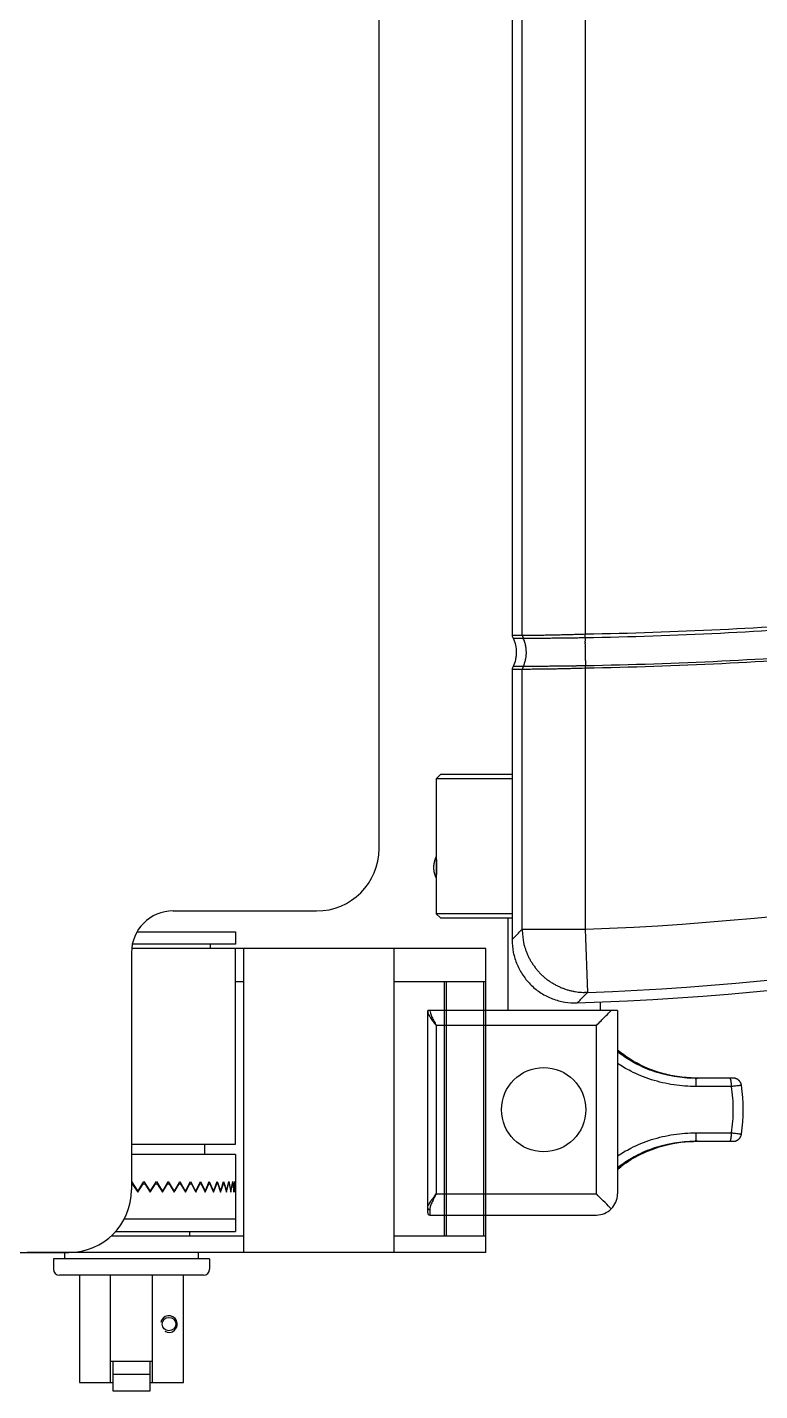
# Model space of a CAD drawing. Extents: x 2733443 to 3206532, y -1516114 to -1264405.
# Drawn here: x 3001859.4 to 3002009.9, y -1483533.2 to -1483252.9 of the extents above; entities that cross this region are included whole.
import ezdxf

# ---------------------------------------------------------------- set-up
doc = ezdxf.new("R2010")
doc.units = 0
doc.header["$MEASUREMENT"] = 0
doc.linetypes.add('1', pattern=[0, 0, 0])
doc.layers.get('0').update_dxf_attribs({"color": 250, "linetype": '1'})
doc.layers.add('furniture', color=33, linetype='Continuous')

# ---------------------------------------------------------------- blocks, each defined once
blk = doc.blocks.new('EQUIPMENT')
at = {"layer": 'furniture'}
for p, q in [((-29661.49, 18741.69), (-29661.49, 19079.33)), ((-29634.18, 19036.38), (-29634.18, 18785.53)), ((-29632.1, 18785.53), (-29632.1, 19036.38)), ((-29619.16, 19036.12), (-29619.13, 18785.79)), ((-29619.19, 18785.79), (-29619.13, 18785.79)), ((-29619.19, 18785.05), (-29619.19, 18785.08)), ((-29619.19, 18785.05), (-29619.19, 18784.87)), ((-29631.88, 18784.93), (-29631.89, 18784.95)), ((-29634.18, 18778.5), (-29634.18, 18722.92)), ((-29632.1, 18778.51), (-29632.1, 18778.53)), ((-29632.1, 18725.08), (-29632.1, 18778.51)), ((-29631.88, 18779.11), (-29631.8, 18779.29)), ((-29619.07, 18778.74), (-29619.13, 18778.74)), ((-29619.13, 18778.74), (-29619.13, 18725.08)), ((-29619.09, 18779.24), (-29619.09, 18779.22)), ((-29648.91, 18756.87), (-29649.78, 18756.01)), ((-29649.78, 18756.01), (-29649.78, 18739.98)), ((-29634.18, 18756.01), (-29649.78, 18756.01)), ((-29634.18, 18756.87), (-29648.91, 18756.87)), ((-29650.32, 18737.81), (-29650.31, 18737.74)), ((-29649.8, 18739.98), (-29649.83, 18739.91)), ((-29649.8, 18739.98), (-29649.8, 18737.81)), ((-29649.8, 18737.81), (-29649.8, 18735.65)), ((-29649.78, 18735.65), (-29649.78, 18728.28)), ((-29703.8, 18728.85), (-29674.34, 18728.85)), ((-29634.18, 18728.28), (-29649.78, 18728.28)), ((-29649.78, 18728.28), (-29648.91, 18727.42)), ((-29648.91, 18727.42), (-29634.18, 18727.42)), ((-29635.05, 18727.42), (-29635.05, 18708.36)), ((-29711.21, 18724.57), (-29690.96, 18724.57)), ((-29690.96, 18724.57), (-29690.96, 18722)), ((-29632.1, 18725.08), (-29619.13, 18725.08)), ((-29619.13, 18725.08), (-29618.65, 18712.11)), ((-29639.59, 18721.15), (-29712.32, 18721.15)), ((-29690.96, 18722), (-29712.19, 18722)), ((-29696.1, 18721.15), (-29696.1, 18722)), ((-29690.96, 18680.91), (-29690.96, 18721.15)), ((-29689.25, 18658.65), (-29689.25, 18721.15)), ((-29658.43, 18658.65), (-29658.43, 18721.15)), ((-29639.59, 18658.65), (-29639.59, 18721.15)), ((-29712.36, 18720.29), (-29712.36, 18671.5)), ((-29689.25, 18714.3), (-29690.96, 18714.3)), ((-29639.59, 18714.3), (-29658.43, 18714.3)), ((-29648.16, 18714.3), (-29648.16, 18662.08)), ((-29647.73, 18714.3), (-29647.73, 18662.08)), ((-29640.02, 18714.3), (-29640.02, 18662.08)), ((-29618.65, 18712.11), (-29619.28, 18712.1)), ((-29615.99, 18708.36), (-29615.99, 18710.13)), ((-29651.48, 18708.36), (-29651.51, 18708.36)), ((-29651.51, 18708.23), (-29651.51, 18708.36)), ((-29651.51, 18667.76), (-29651.51, 18708.23)), ((-29651.06, 18708.36), (-29651.48, 18708.36)), ((-29651.48, 18708.36), (-29651.48, 18708.35)), ((-29613.82, 18708.36), (-29651.06, 18708.36)), ((-29612.52, 18708.36), (-29613.82, 18708.36)), ((-29612.52, 18708.36), (-29612.52, 18670.67)), ((-29616.86, 18705.32), (-29649.78, 18705.32)), ((-29649.78, 18705.32), (-29649.78, 18670.67)), ((-29616.86, 18670.67), (-29616.86, 18705.32)), ((-29589.46, 18694.5), (-29596.47, 18694.5)), ((-29596.47, 18694.5), (-29596.46, 18694.49)), ((-29589.1, 18692.76), (-29596.33, 18692.76)), ((-29588.77, 18694.5), (-29589.46, 18694.5)), ((-29589.46, 18694.5), (-29589.45, 18694.49)), ((-29587.05, 18693.01), (-29587.06, 18693.08)), ((-29596.47, 18681.5), (-29589.46, 18681.5)), ((-29596.47, 18681.5), (-29596.46, 18681.5)), ((-29596.33, 18683.23), (-29589.1, 18683.23)), ((-29589.46, 18681.5), (-29588.77, 18681.5)), ((-29589.46, 18681.5), (-29589.45, 18681.5)), ((-29588.77, 18681.5), (-29588.69, 18681.5)), ((-29712.36, 18680.91), (-29690.96, 18680.91)), ((-29690.96, 18678.77), (-29712.36, 18678.77)), ((-29697.38, 18680.91), (-29697.38, 18678.77)), ((-29690.96, 18678.77), (-29690.96, 18671.5)), ((-29712.37, 18673.21), (-29711.29, 18671.5)), ((-29710.86, 18671.5), (-29709.79, 18673.21)), ((-29709.79, 18673.21), (-29708.72, 18671.5)), ((-29708.3, 18671.5), (-29707.25, 18673.21)), ((-29707.25, 18673.21), (-29706.2, 18671.5)), ((-29705.79, 18671.5), (-29704.79, 18673.22)), ((-29704.79, 18673.22), (-29703.78, 18671.51)), ((-29703.39, 18671.51), (-29702.43, 18673.22)), ((-29702.43, 18673.22), (-29701.48, 18671.51)), ((-29701.11, 18671.51), (-29700.22, 18673.22)), ((-29700.22, 18673.22), (-29699.33, 18671.51)), ((-29699, 18671.51), (-29698.19, 18673.23)), ((-29698.19, 18673.23), (-29697.38, 18671.52)), ((-29697.08, 18671.52), (-29696.37, 18673.23)), ((-29696.37, 18673.23), (-29695.65, 18671.52)), ((-29695.39, 18671.52), (-29694.78, 18673.23)), ((-29694.78, 18673.23), (-29694.16, 18671.52)), ((-29693.94, 18671.52), (-29693.44, 18673.23)), ((-29693.44, 18673.23), (-29692.94, 18671.52)), ((-29692.76, 18671.52), (-29692.38, 18673.23)), ((-29692.38, 18673.23), (-29692, 18671.52)), ((-29691.87, 18671.52), (-29691.57, 18673.23)), ((-29691.57, 18673.23), (-29691.35, 18671.52)), ((-29691.28, 18671.52), (-29691.15, 18673.24)), ((-29691.15, 18673.24), (-29691.02, 18671.52)), ((-29690.99, 18671.52), (-29690.96, 18673.24)), ((-29712.36, 18672.78), (-29712.19, 18672.78)), ((-29712.19, 18672.78), (-29711.07, 18671.07)), ((-29711.29, 18671.5), (-29710.86, 18671.5)), ((-29711.07, 18671.07), (-29709.95, 18672.78)), ((-29709.95, 18672.78), (-29709.61, 18672.78)), ((-29709.95, 18672.78), (-29709.61, 18672.78)), ((-29709.61, 18672.78), (-29708.5, 18671.07)), ((-29708.72, 18671.5), (-29708.3, 18671.5)), ((-29708.5, 18671.07), (-29707.41, 18672.78)), ((-29707.41, 18672.78), (-29707.07, 18672.78)), ((-29707.41, 18672.78), (-29707.07, 18672.78)), ((-29707.07, 18672.78), (-29705.99, 18671.07)), ((-29706.2, 18671.5), (-29705.79, 18671.5)), ((-29705.99, 18671.07), (-29704.93, 18672.78)), ((-29704.93, 18672.78), (-29704.61, 18672.78)), ((-29704.93, 18672.78), (-29704.61, 18672.78)), ((-29704.61, 18672.78), (-29703.58, 18671.07)), ((-29703.78, 18671.51), (-29703.39, 18671.51)), ((-29703.58, 18671.07), (-29702.57, 18672.78)), ((-29702.57, 18672.78), (-29702.26, 18672.78)), ((-29702.57, 18672.78), (-29702.26, 18672.78)), ((-29702.26, 18672.78), (-29701.29, 18671.07)), ((-29701.48, 18671.51), (-29701.11, 18671.51)), ((-29701.29, 18671.07), (-29700.34, 18672.78)), ((-29700.34, 18672.78), (-29700.06, 18672.78)), ((-29700.34, 18672.78), (-29700.06, 18672.78)), ((-29700.06, 18672.78), (-29699.16, 18671.07)), ((-29699.33, 18671.51), (-29699, 18671.51)), ((-29699.16, 18671.07), (-29698.3, 18672.78)), ((-29698.3, 18672.78), (-29698.04, 18672.78)), ((-29698.3, 18672.78), (-29698.04, 18672.78)), ((-29698.04, 18672.78), (-29697.23, 18671.07)), ((-29697.38, 18671.52), (-29697.08, 18671.52)), ((-29697.23, 18671.07), (-29696.46, 18672.78)), ((-29696.46, 18672.78), (-29696.23, 18672.78)), ((-29696.46, 18672.78), (-29696.23, 18672.78)), ((-29696.23, 18672.78), (-29695.51, 18671.07)), ((-29695.65, 18671.52), (-29695.39, 18671.52)), ((-29695.51, 18671.07), (-29694.85, 18672.78)), ((-29694.85, 18672.78), (-29694.65, 18672.78)), ((-29694.85, 18672.78), (-29694.65, 18672.78)), ((-29694.65, 18672.78), (-29694.05, 18671.07)), ((-29694.16, 18671.52), (-29693.94, 18671.52)), ((-29694.05, 18671.07), (-29693.49, 18672.78)), ((-29693.49, 18672.78), (-29693.33, 18672.78)), ((-29693.49, 18672.78), (-29693.33, 18672.78)), ((-29693.33, 18672.78), (-29692.84, 18671.07)), ((-29692.94, 18671.52), (-29692.76, 18671.52)), ((-29692.84, 18671.07), (-29692.41, 18672.78)), ((-29692.41, 18672.78), (-29692.29, 18672.78)), ((-29692.41, 18672.78), (-29692.29, 18672.78)), ((-29692.29, 18672.78), (-29691.93, 18671.07)), ((-29692, 18671.52), (-29691.87, 18671.52)), ((-29691.93, 18671.07), (-29691.62, 18672.78)), ((-29691.62, 18672.78), (-29691.54, 18672.78)), ((-29691.62, 18672.78), (-29691.54, 18672.78)), ((-29691.54, 18672.78), (-29691.31, 18671.07)), ((-29691.35, 18671.52), (-29691.28, 18671.52)), ((-29691.31, 18671.07), (-29691.14, 18672.78)), ((-29691.14, 18672.78), (-29691.09, 18672.78)), ((-29691.14, 18672.78), (-29691.09, 18672.78)), ((-29691.09, 18672.78), (-29691, 18671.07)), ((-29691.02, 18671.52), (-29690.99, 18671.52)), ((-29691, 18671.07), (-29690.96, 18672.78)), ((-29690.96, 18672.78), (-29690.96, 18665.5)), ((-29649.78, 18670.67), (-29616.86, 18670.67)), ((-29651.51, 18666.77), (-29651.51, 18667.76)), ((-29651.08, 18667.44), (-29651.1, 18667.44)), ((-29651.08, 18667.44), (-29651.08, 18666.34)), ((-29690.96, 18665.5), (-29713.84, 18665.5)), ((-29690.96, 18665.5), (-29713.84, 18665.5)), ((-29690.96, 18665.5), (-29690.96, 18662.93)), ((-29651.08, 18666.34), (-29616.86, 18666.34)), ((-29716.47, 18662.08), (-29689.25, 18662.08)), ((-29715.63, 18662.93), (-29690.96, 18662.93)), ((-29700.38, 18662.08), (-29700.38, 18662.93)), ((-29658.43, 18662.08), (-29639.59, 18662.08)), ((-29934.94, 18658.65), (-29725.2, 18658.65)), ((-29639.59, 18658.65), (-29733.76, 18658.65)), ((-29696.31, 18657.37), (-29728.41, 18657.37)), ((-29728.41, 18657.37), (-29728.41, 18655.23)), ((-29726.06, 18657.37), (-29726.06, 18658.65)), ((-29698.66, 18657.37), (-29726.06, 18657.37)), ((-29698.66, 18658.65), (-29698.66, 18657.37)), ((-29696.31, 18657.37), (-29696.31, 18655.23)), ((-29697.59, 18653.95), (-29727.13, 18653.95)), ((-29723.06, 18653.95), (-29723.06, 18631.94)), ((-29716.64, 18631.94), (-29716.64, 18653.95)), ((-29708.08, 18653.95), (-29708.08, 18631.94)), ((-29701.66, 18631.94), (-29701.66, 18653.95)), ((-29708.08, 18636.22), (-29716.64, 18636.22)), ((-29716.21, 18636.22), (-29716.21, 18630.22)), ((-29708.51, 18630.22), (-29708.51, 18636.22)), ((-29723.06, 18631.94), (-29716.21, 18631.94)), ((-29716.21, 18633.65), (-29708.51, 18633.65)), ((-29708.51, 18631.94), (-29701.66, 18631.94)), ((-29716.21, 18630.22), (-29708.51, 18630.22))]:
    blk.add_line(p, q, dxfattribs=at)
for centre, radius in [((-29627.69, 18688), 8.66), ((-29704.66, 18643.92), 1.39)]:
    blk.add_circle(centre, radius, dxfattribs=at)
for centre, radius, start, end in [((-29623.45, 18788.1), 9.03, 196.4966, 196.8064), ((-29628.86, 18786.45), 3.37, 196.556, 197.1894), ((-29628.48, 18786.56), 3.77, 197.1653, 197.5335), ((-29620.64, 18789.11), 12.01, 197.8747, 197.9647), ((-29627.72, 18786.82), 4.57, 197.9431, 198.2044), ((-29628.54, 18786.54), 3.7, 198.0722, 198.4163), ((-29627.97, 18786.73), 4.31, 198.4345, 198.7232), ((-29627.62, 18786.85), 4.68, 198.758, 199.0197), ((-29627.88, 18786.76), 4.39, 199.0257, 199.306), ((-29627.99, 18786.72), 4.29, 199.2847, 199.5732), ((-29627.91, 18786.75), 4.37, 199.5855, 199.8683), ((-29627.88, 18786.76), 4.4, 199.8612, 200.1416), ((-29627.9, 18786.75), 4.37, 200.1539, 200.436), ((-29627.91, 18786.75), 4.36, 200.4341, 200.7169), ((-29627.91, 18786.75), 4.37, 200.7169, 200.9992), ((-29627.9, 18786.75), 4.37, 201.0013, 201.2835), ((-29627.91, 18786.75), 4.37, 201.2901, 201.5723), ((-29627.91, 18786.75), 4.37, 201.5661, 201.8484), ((-29627.91, 18786.75), 4.37, 201.855, 202.1373), ((-29627.91, 18786.75), 4.37, 202.1354, 202.4177), ((-29627.91, 18786.75), 4.37, 202.4178, 202.7), ((-29627.91, 18786.75), 4.37, 202.7029, 202.9852), ((-29627.91, 18786.75), 4.37, 202.99, 203.2722), ((-29774.92, 18785.26), 155.73, 0.1749, 0.196), ((-29676.91, 18785.54), 57.72, 0.1479, 0.1915), ((-29683.09, 18785.52), 63.9, 0.1253, 0.1508), ((-29823.1, 18785.3), 203.91, 0.096, 0.1022), ((-29696.18, 18785.51), 76.99, 0.0786, 0.0967), ((-29681.1, 18785.52), 61.91, 0.0627, 0.0867), ((-29690.86, 18785.51), 71.67, 0.043, 0.0632), ((-29696.64, 18785.51), 77.45, 0.0229, 0.0412), ((-29691.54, 18785.51), 72.35, 0.0001, 0.0198), ((-29689.33, 18785.51), 70.14, 359.9838, 0.0042), ((-29690.23, 18785.51), 71.04, 359.962, 359.982), ((-29690.35, 18785.51), 71.16, 359.9419, 359.9619), ((-29689.49, 18785.51), 70.3, 359.9216, 359.9417), ((-29688.91, 18785.51), 69.72, 359.9033, 359.9236), ((-29688.58, 18785.51), 69.39, 359.8808, 359.9011), ((-29688.17, 18785.51), 68.98, 359.8603, 359.8807), ((-29687.68, 18785.51), 68.49, 359.8416, 359.8621), ((-29687.2, 18785.51), 68.01, 359.8188, 359.8394), ((-29686.75, 18785.5), 67.56, 359.7999, 359.8206), ((-29686.26, 18785.5), 67.08, 359.7789, 359.7996), ((-29685.8, 18785.5), 66.61, 359.7577, 359.7785), ((-29685.3, 18785.5), 66.12, 359.7364, 359.7573), ((-29684.8, 18785.5), 65.62, 359.717, 359.738), ((-29684.35, 18785.5), 65.16, 359.6935, 359.7145), ((-29683.88, 18785.49), 64.7, 359.6737, 359.6948), ((-29683.32, 18785.49), 64.13, 359.6539, 359.6752), ((-29682.66, 18785.49), 63.47, 359.6298, 359.6512), ((-29627.91, 18786.75), 4.37, 203.2686, 203.5507), ((-29627.91, 18786.75), 4.37, 203.5536, 203.8356), ((-29627.91, 18786.75), 4.37, 203.8395, 204.1216), ((-29627.91, 18786.75), 4.37, 204.1224, 204.4046), ((-29645, 18779.39), 14.24, 21.1198, 22.905), ((-29636.71, 18782.44), 5.41, 18.9465, 22.5438), ((-29637.31, 18782.22), 6.05, 16.963, 19.0698), ((-29648.49, 18779.42), 17.57, 14.508, 15.0797), ((-29638.51, 18781.98), 7.27, 13.0719, 14.6011), ((-29637.21, 18782.21), 5.95, 11.8203, 13.811), ((-29638.13, 18782.03), 6.88, 10.0637, 11.7526), ((-29638.68, 18781.95), 7.44, 8.3125, 9.8553), ((-29638.27, 18782.02), 7.02, 6.6395, 8.2877), ((-29638.11, 18782.02), 6.87, 5.0482, 6.7426), ((-29638.23, 18782.02), 6.99, 3.3364, 5.0011), ((-29638.29, 18782.02), 7.04, 1.6888, 3.3409), ((-29516.97, 18784.37), 102.22, 179.7148, 179.8165), ((-29511.12, 18784.35), 108.07, 179.8158, 179.9137), ((-29506.5, 18784.33), 112.69, 179.9102, 180.0055), ((-29504.15, 18784.34), 115.05, 180.0073, 180.1019), ((-29501.27, 18784.34), 117.92, 180.0994, 180.1928), ((-29498.36, 18784.35), 120.84, 180.1937, 180.286), ((-29495.59, 18784.36), 123.6, 180.2837, 180.3748), ((-29493.45, 18784.37), 125.74, 180.3763, 180.4666), ((-29491.39, 18784.39), 127.81, 180.4645, 180.554), ((-29489.76, 18784.41), 129.43, 180.5557, 180.6446), ((-29488.26, 18784.42), 130.93, 180.6429, 180.7313), ((-29487.2, 18784.44), 131.99, 180.733, 180.821), ((-29486.5, 18784.44), 132.69, 180.8194, 180.9071), ((-29486.34, 18784.45), 132.85, 180.9093, 180.997), ((-29638.11, 18781.98), 6.86, 336.8953, 338.5275), ((-29638.25, 18782.03), 7.01, 338.5474, 340.154), ((-29638.32, 18782.06), 7.08, 340.1355, 341.7338), ((-29638.27, 18782.04), 7.03, 341.791, 343.4095), ((-29638.25, 18782.03), 7.01, 343.3923, 345.0204), ((-29638.26, 18782.03), 7.02, 345.0667, 346.6999), ((-29638.27, 18782.03), 7.03, 346.6796, 348.3162), ((-29638.26, 18782.03), 7.02, 348.3652, 350.0092), ((-29638.26, 18782.03), 7.02, 349.9875, 351.6354), ((-29638.26, 18782.02), 7.02, 351.6825, 353.3354), ((-29638.26, 18782.03), 7.02, 353.312, 354.9671), ((-29638.26, 18782.02), 7.02, 355.0124, 356.6702), ((-29638.25, 18782.02), 7.01, 359.986, 1.6475), ((-29638.24, 18782.02), 7, 358.3532, 0.018), ((-29638.25, 18782.02), 7.01, 356.6481, 358.3084), ((-29485.99, 18784.45), 133.2, 180.9954, 181.0828), ((-29485.57, 18784.47), 133.62, 181.0848, 181.1718), ((-29487.15, 18784.43), 132.05, 181.1719, 181.2598), ((-29490.34, 18784.37), 128.86, 181.2628, 181.3525), ((-29488.67, 18784.4), 130.52, 181.3475, 181.4353), ((-29482.4, 18784.56), 136.79, 181.437, 181.5197), ((-29494.51, 18784.27), 124.68, 181.5324, 181.6238), ((-29513.43, 18783.74), 105.76, 181.6284, 181.7374), ((-29492.46, 18784.29), 126.73, 181.6976, 181.7826), ((-29317.06, 18789.72), 302.21, 181.778, 181.81), ((-29517.71, 18783.57), 101.47, 181.9199, 182.039), ((-29532.91, 18783.03), 86.26, 182.0366, 182.2469), ((-29402.09, 18787.85), 217.17, 182.165, 182.2731), ((-29627.9, 18777.29), 4.37, 163.2569, 163.5389), ((-29627.9, 18777.29), 4.38, 162.6851, 162.9671), ((-29627.9, 18777.29), 4.38, 162.9632, 163.2452), ((-29627.9, 18777.29), 4.37, 162.3936, 162.6756), ((-29627.9, 18777.29), 4.38, 161.8334, 162.1155), ((-29627.9, 18777.29), 4.37, 162.1178, 162.3999), ((-29627.9, 18777.29), 4.37, 161.5507, 161.8329), ((-29627.9, 18777.29), 4.37, 160.9809, 161.2632), ((-29627.9, 18777.29), 4.37, 161.2615, 161.5437), ((-29627.9, 18777.29), 4.37, 160.6992, 160.9815), ((-29627.9, 18777.29), 4.37, 160.1264, 160.4085), ((-29627.91, 18777.29), 4.37, 160.4133, 160.6956), ((-29627.91, 18777.29), 4.37, 159.8458, 160.1282), ((-29627.91, 18777.29), 4.36, 159.5564, 159.8394), ((-29627.88, 18777.28), 4.4, 158.9956, 159.2762), ((-29627.9, 18777.29), 4.38, 159.2872, 159.5694), ((-29627.91, 18777.29), 4.36, 158.7051, 158.9881), ((-29627.99, 18777.32), 4.29, 158.4192, 158.7079), ((-29627.89, 18777.28), 4.39, 158.1462, 158.4268), ((-29627.97, 18777.31), 4.3, 157.5508, 157.8399), ((-29627.62, 18777.17), 4.68, 157.8908, 158.1528), ((-29628.53, 18777.54), 3.7, 157.2007, 157.5451), ((-29627.72, 18777.21), 4.57, 157.078, 157.3396), ((-29620.88, 18774.32), 11.99, 156.9973, 157.0874), ((-29628.47, 18777.52), 3.76, 156.2828, 156.6515), ((-29628.83, 18777.68), 3.37, 155.6828, 156.3171), ((-29623.67, 18775.39), 9.01, 155.6194, 155.9297), ((-29678.88, 18776.74), 59.84, 2.3636, 2.3789), ((-29679.31, 18776.72), 60.28, 2.3492, 2.3644), ((-29679.73, 18776.7), 60.69, 2.3336, 2.3488), ((-29680.02, 18776.69), 60.98, 2.3163, 2.3314), ((-29680.35, 18776.68), 61.32, 2.3021, 2.3172), ((-29680.68, 18776.66), 61.65, 2.288, 2.303), ((-29681.03, 18776.65), 61.99, 2.2739, 2.2889), ((-29681.38, 18776.64), 62.35, 2.2557, 2.2706), ((-29681.68, 18776.62), 62.65, 2.243, 2.2578), ((-29682.03, 18776.61), 63, 2.2279, 2.2427), ((-29682.35, 18776.6), 63.32, 2.2122, 2.227), ((-29682.7, 18776.58), 63.67, 2.1985, 2.2132), ((-29683, 18776.57), 63.96, 2.1848, 2.1995), ((-29683.2, 18776.57), 64.17, 2.1681, 2.1828), ((-29683.66, 18776.55), 64.63, 2.1527, 2.1673), ((-29684.38, 18776.52), 65.35, 2.1392, 2.1537), ((-29684.19, 18776.53), 65.15, 2.1246, 2.1391), ((-29683.27, 18776.56), 64.24, 2.1118, 2.1266), ((-29685.22, 18776.49), 66.19, 2.0955, 2.1099), ((-29689.81, 18776.32), 70.78, 2.0838, 2.0972), ((-29684.51, 18776.52), 65.48, 2.0631, 2.0778), ((-29675.51, 18776.84), 56.47, 2.0482, 2.0657), ((-29689.2, 18776.34), 70.18, 2.0445, 2.0577), ((-29804.94, 18772.22), 185.98, 2.0366, 2.0411), ((-29677.21, 18776.78), 58.17, 2.0014, 2.02), ((-29671.52, 18776.98), 52.48, 1.972, 2.0039), ((-29760.52, 18773.88), 141.53, 1.9688, 1.9843), ((-29640.9, 19316.06), 591.38, 272.11034, 287.51538), ((-29674.34, 18741.69), 12.84, 270, 0), ((-29639.48, 18737.42), 10.84, 177.0102, 177.9041), ((-29646.25, 18737.82), 4.06, 175.9143, 177.7369), ((-29645.07, 18737.92), 5.25, 181.993, 182.8067), ((-29645.04, 18737.92), 5.28, 182.8255, 183.6364), ((-29645.03, 18737.92), 5.29, 183.6246, 184.4347), ((-29645.78, 18737.79), 4.54, 174.9196, 175.9815), ((-29645.04, 18737.92), 5.27, 184.4582, 185.2711), ((-29644.83, 18737.66), 5.49, 172.9724, 173.7301), ((-29636.24, 18736.7), 14.14, 173.6822, 173.9482), ((-29645.05, 18737.92), 5.27, 185.2593, 186.0737), ((-29645.86, 18737.82), 4.45, 172.3549, 173.3505), ((-29645.14, 18737.72), 5.17, 171.4829, 172.3208), ((-29644.71, 18737.64), 5.61, 170.6114, 171.3724), ((-29645.05, 18737.7), 5.27, 169.7845, 170.5992), ((-29645.17, 18737.72), 5.14, 168.9978, 169.8364), ((-29645.08, 18737.7), 5.23, 168.1521, 168.9747), ((-29645.05, 18737.7), 5.27, 167.3366, 168.1527), ((-29645.08, 18737.7), 5.24, 166.4957, 167.317), ((-29645.09, 18737.71), 5.23, 165.6882, 166.5117), ((-29645.08, 18737.7), 5.23, 164.8443, 165.6664), ((-29645.08, 18737.7), 5.23, 164.0355, 164.8571), ((-29645.09, 18737.7), 5.23, 163.1924, 164.0143), ((-29645.09, 18737.7), 5.23, 162.3832, 163.2052), ((-29645.09, 18737.7), 5.22, 161.5391, 162.3607), ((-29645.09, 18737.7), 5.22, 160.7322, 161.5534), ((-29645.09, 18737.7), 5.22, 159.8886, 160.7092), ((-29645.1, 18737.71), 5.22, 159.0798, 159.9002), ((-29645.1, 18737.7), 5.21, 158.2391, 159.0591), ((-29645.1, 18737.71), 5.22, 157.4325, 158.2516), ((-29645.1, 18737.7), 5.22, 156.5897, 157.4064), ((-29645.11, 18737.71), 5.21, 155.787, 156.605), ((-29645.14, 18737.72), 5.18, 154.9479, 155.7693), ((-29640.9, 19316.06), 606.44, 271.90213, 287.51538), ((-29640.9, 19316.06), 604.36, 272.11034, 287.51538), ((-29645.05, 18737.92), 5.27, 186.0964, 186.9117), ((-29645.05, 18737.92), 5.27, 186.8994, 187.7154), ((-29645.06, 18737.92), 5.26, 187.7372, 188.5543), ((-29645.06, 18737.92), 5.26, 188.5434, 189.3614), ((-29645.06, 18737.92), 5.25, 189.3826, 190.2015), ((-29645.06, 18737.92), 5.25, 190.1909, 191.0103), ((-29645.07, 18737.92), 5.25, 191.0302, 191.8499), ((-29645.07, 18737.92), 5.24, 191.8398, 192.6605), ((-29645.08, 18737.92), 5.23, 192.6811, 193.5037), ((-29645.08, 18737.92), 5.24, 193.4895, 194.3105), ((-29645.05, 18737.93), 5.27, 194.3295, 195.1459), ((-29645.09, 18737.92), 5.23, 195.145, 195.9685), ((-29645.19, 18737.89), 5.13, 195.9933, 196.8332), ((-29645.07, 18737.93), 5.25, 196.7824, 197.599), ((-29644.75, 18738.03), 5.58, 197.6109, 198.3741), ((-29645.17, 18737.9), 5.14, 198.4852, 199.326), ((-29645.85, 18737.66), 4.42, 199.362, 200.3618), ((-29644.88, 18737.99), 5.45, 199.9816, 200.7431), ((-29636.86, 18741.01), 14.02, 200.6965, 200.964), ((-29645.78, 18737.67), 4.49, 201.9418, 203.0099), ((-29646.22, 18737.48), 4.02, 202.9426, 204.778), ((-29640.09, 18740.16), 10.71, 204.0461, 204.9473), ((-29703.8, 18720.29), 8.56, 90, 180), ((-29606.38, 18726.53), 25.77, 183.2331, 186.473), ((-29621.78, 18724.34), 10.23, 184.0309, 190.3377), ((-29620.6, 18724.52), 11.42, 190.1608, 193.9362), ((-29605.48, 18729.81), 27.41, 197.0491, 198.321), ((-29618.8, 18725.36), 13.37, 198.1463, 201.0414), ((-29620.68, 18724.37), 11.26, 199.7848, 203.4572), ((-29619.27, 18725.01), 12.81, 203.5617, 206.7624), ((-29618.5, 18725.48), 13.71, 207.0754, 210.0543), ((-29619.07, 18725.16), 13.05, 210.0905, 213.2598), ((-29619.22, 18725.01), 12.84, 213.0711, 216.3224), ((-29619.07, 18725.14), 13.04, 216.4047, 219.6184), ((-29618.99, 18725.2), 13.14, 219.595, 222.7918), ((-29619.03, 18725.19), 13.11, 222.8728, 226.0843), ((-29619.02, 18725.17), 13.1, 226.0247, 229.2383), ((-29619.01, 18725.22), 13.15, 229.3333, 232.5303), ((-29619, 18725.23), 13.16, 232.4942, 235.6784), ((-29619, 18725.27), 13.19, 235.7813, 238.9418), ((-29619, 18725.26), 13.18, 238.912, 242.0554), ((-29619, 18725.3), 13.22, 242.1649, 245.2734), ((-29619, 18725.29), 13.21, 245.2548, 248.3372), ((-29619, 18725.37), 13.28, 248.4578, 251.4902), ((-29619.01, 18725.32), 13.23, 251.4788, 254.4871), ((-29619.04, 18725.3), 13.21, 254.5958, 257.5668), ((-29619.03, 18725.37), 13.27, 257.568, 260.4817), ((-29619.01, 18725.73), 13.63, 260.6549, 263.4462), ((-29619.06, 18725.28), 13.18, 263.4406, 266.2767), ((-29619.11, 18724.34), 12.24, 266.2236, 269.2184), ((-29651.26, 18708.23), 0.249, 167.1674, 168.1672), ((-29651.27, 18708.23), 0.243, 168.1812, 169.1978), ((-29651.26, 18708.23), 0.248, 169.1391, 170.1291), ((-29651.25, 18708.23), 0.262, 170.1474, 171.0738), ((-29651.27, 18708.23), 0.241, 171.1981, 172.2126), ((-29651.3, 18708.24), 0.208, 172.2471, 173.4427), ((-29651.26, 18708.23), 0.253, 173.0033, 173.9229), ((-29650.9, 18708.19), 0.613, 173.8725, 174.215), ((-29651.3, 18708.23), 0.21, 175.3407, 176.6084), ((-29651.32, 18708.24), 0.188, 176.5396, 178.7061), ((-29651.02, 18708.22), 0.493, 177.8476, 178.9231), ((-29651.25, 18708.22), 0.264, 159.1665, 160.1585), ((-29651.25, 18708.23), 0.261, 160.1479, 161.1411), ((-29651.25, 18708.23), 0.259, 161.1326, 162.1281), ((-29651.25, 18708.23), 0.258, 162.165, 163.1603), ((-29651.26, 18708.23), 0.255, 163.1275, 164.1253), ((-29651.26, 18708.23), 0.253, 164.1684, 165.1675), ((-29651.26, 18708.23), 0.252, 165.143, 166.1411), ((-29651.26, 18708.23), 0.252, 166.1667, 167.1582), ((-29651.24, 18708.22), 0.276, 154.2033, 155.1808), ((-29651.24, 18708.22), 0.273, 155.1359, 156.1165), ((-29651.24, 18708.22), 0.271, 156.2041, 157.1878), ((-29651.24, 18708.22), 0.267, 157.115, 158.1025), ((-29651.25, 18708.22), 0.266, 158.1583, 159.1472), ((-29651.22, 18708.21), 0.289, 151.2686, 152.2211), ((-29651.23, 18708.22), 0.282, 152.2435, 153.2125), ((-29651.23, 18708.22), 0.278, 153.1967, 154.1744), ((-29596.47, 18694.48), 0.0158, 31.3139, 64.7646), ((-29596.48, 18694.46), 0.0371, 23.7746, 43.0403), ((-29596.52, 18694.43), 0.0884, 19.9377, 30.4659), ((-29596.6, 18694.39), 0.178, 16.3696, 23.0133), ((-29596.75, 18694.34), 0.331, 13.9603, 18.2869), ((-29596.97, 18694.27), 0.559, 11.9324, 14.9818), ((-29597.28, 18694.2), 0.885, 10.4123, 12.6404), ((-29597.69, 18694.11), 1.3, 9.0837, 10.8161), ((-29598.22, 18694.02), 1.84, 8.0452, 9.4127), ((-29598.86, 18693.92), 2.49, 7.1197, 8.2431), ((-29599.64, 18693.81), 3.28, 6.3673, 7.299), ((-29600.52, 18693.7), 4.16, 5.6783, 6.4743), ((-29601.54, 18693.59), 5.18, 5.1026, 5.7877), ((-29602.62, 18693.49), 6.27, 4.5615, 5.1646), ((-29603.84, 18693.38), 7.5, 4.1023, 4.6345), ((-29605.13, 18693.28), 8.79, 3.6648, 4.141), ((-29606.4, 18693.19), 10.06, 3.2754, 3.7088), ((-29607.57, 18693.12), 11.24, 2.8964, 3.2988), ((-29609.12, 18693.03), 12.79, 2.5833, 2.9452), ((-29611.11, 18692.94), 14.78, 2.2821, 2.6008), ((-29611.4, 18692.93), 15.07, 1.9457, 2.2686), ((-29610.7, 18692.95), 14.37, 1.6032, 1.9538), ((-29614.54, 18692.81), 18.21, 1.466, 1.7283), ((-29635.36, 18692.26), 39.04, 1.3756, 1.487), ((-29613.2, 18692.87), 16.87, 0.7906, 1.1181), ((-29612.4, 18692.87), 16.07, 0.2977, 0.8196), ((-29638.29, 18692.58), 41.96, 0.2425, 0.5025), ((-29589.46, 18694.42), 0.0753, 63.6945, 77.6897), ((-29589.47, 18694.4), 0.0972, 53.4071, 65.4545), ((-29589.49, 18694.37), 0.132, 45.3851, 55.3683), ((-29589.52, 18694.33), 0.179, 38.3469, 46.793), ((-29589.57, 18694.28), 0.253, 33.1915, 39.9725), ((-29589.65, 18694.22), 0.356, 28.8248, 34.2878), ((-29589.77, 18694.14), 0.497, 25.4354, 29.8226), ((-29589.92, 18694.06), 0.669, 22.4204, 26.0543), ((-29590.12, 18693.97), 0.89, 20.0096, 23.017), ((-29590.36, 18693.87), 1.15, 17.816, 20.3703), ((-29590.66, 18693.77), 1.46, 16.0098, 18.1842), ((-29590.99, 18693.67), 1.8, 14.3369, 16.2301), ((-29591.37, 18693.56), 2.2, 12.9188, 14.5735), ((-29591.77, 18693.46), 2.62, 11.5814, 13.0552), ((-29592.23, 18693.36), 3.09, 10.4366, 11.7498), ((-29592.72, 18693.26), 3.58, 9.3401, 10.524), ((-29593.19, 18693.18), 4.06, 8.3579, 9.4424), ((-29593.63, 18693.11), 4.5, 7.4022, 8.4141), ((-29594.21, 18693.02), 5.1, 6.6075, 7.5217), ((-29594.97, 18692.93), 5.86, 5.8407, 6.6483), ((-29595.06, 18692.93), 5.95, 4.9839, 5.8047), ((-29594.77, 18692.95), 5.66, 4.109, 5.0022), ((-29596.25, 18692.8), 7.15, 3.7581, 4.4277), ((-29604.39, 18692.25), 15.3, 3.5264, 3.8112), ((-29595.71, 18692.87), 6.6, 2.0281, 2.866), ((-29595.38, 18692.87), 6.27, 0.7642, 2.1015), ((-29605.46, 18692.58), 16.36, 0.6219, 1.2889), ((-29588.94, 18691.03), 3.47, 84.296, 87.2036), ((-29588.67, 18693.13), 1.36, 80.8053, 86.5244), ((-29588.69, 18692.97), 1.52, 77.5736, 80.9755), ((-29589.38, 18690.76), 3.83, 73.619, 74.7011), ((-29588.8, 18692.71), 1.79, 71.2067, 73.7754), ((-29588.67, 18692.98), 1.49, 69.0729, 72.3556), ((-29588.75, 18692.78), 1.71, 66.1414, 68.9805), ((-29588.81, 18692.67), 1.83, 63.2093, 65.8381), ((-29588.77, 18692.76), 1.74, 60.3758, 63.1756), ((-29588.75, 18692.78), 1.71, 57.6699, 60.5441), ((-29588.77, 18692.76), 1.74, 54.7557, 57.5917), ((-29588.78, 18692.75), 1.75, 51.9576, 54.7769), ((-29588.77, 18692.76), 1.74, 49.0534, 51.8865), ((-29588.77, 18692.76), 1.74, 46.2703, 49.1063), ((-29588.78, 18692.75), 1.75, 43.364, 46.1874), ((-29588.78, 18692.75), 1.75, 40.5854, 43.3993), ((-29588.78, 18692.75), 1.75, 37.6983, 40.496), ((-29588.78, 18692.75), 1.75, 34.9432, 37.7288), ((-29588.79, 18692.75), 1.76, 32.0912, 34.8524), ((-29588.79, 18692.75), 1.76, 29.3701, 32.1125), ((-29588.79, 18692.75), 1.76, 26.5632, 29.2701), ((-29588.79, 18692.75), 1.76, 23.8914, 26.5811), ((-29588.79, 18692.75), 1.76, 21.1361, 23.7995), ((-29588.8, 18692.75), 1.76, 18.5195, 21.1409), ((-29588.83, 18692.74), 1.8, 15.85, 18.3828), ((-29588.79, 18692.76), 1.76, 13.2972, 15.8625), ((-29588.69, 18692.78), 1.66, 10.6407, 13.3181), ((-29596.47, 18681.52), 0.0158, 295.2785, 328.7244), ((-29596.52, 18681.56), 0.0885, 329.5489, 340.0736), ((-29596.48, 18681.53), 0.0371, 316.9629, 336.2222), ((-29596.6, 18681.6), 0.178, 336.9877, 343.6295), ((-29596.97, 18681.72), 0.56, 345.0185, 348.0672), ((-29596.75, 18681.66), 0.332, 341.7136, 346.0392), ((-29597.28, 18681.8), 0.885, 347.3627, 349.5904), ((-29598.22, 18681.98), 1.84, 350.5874, 351.9547), ((-29597.69, 18681.88), 1.3, 349.1863, 350.9183), ((-29598.86, 18682.08), 2.49, 351.7583, 352.8816), ((-29600.52, 18682.29), 4.16, 353.5258, 354.3217), ((-29599.64, 18682.19), 3.28, 352.701, 353.6327), ((-29601.54, 18682.4), 5.18, 354.2131, 354.8981), ((-29603.84, 18682.61), 7.5, 355.3655, 355.8977), ((-29602.62, 18682.51), 6.27, 354.8361, 355.4391), ((-29606.4, 18682.8), 10.06, 356.2912, 356.7246), ((-29605.13, 18682.71), 8.79, 355.8595, 356.3357), ((-29611.11, 18683.06), 14.78, 357.3992, 357.7179), ((-29609.12, 18682.96), 12.79, 357.0548, 357.4167), ((-29607.57, 18682.87), 11.24, 356.7015, 357.1039), ((-29614.54, 18683.19), 18.21, 358.2717, 358.534), ((-29610.71, 18683.04), 14.38, 358.0464, 358.397), ((-29611.4, 18683.06), 15.07, 357.7316, 358.0546), ((-29638.29, 18683.41), 41.96, 359.4975, 359.7575), ((-29612.4, 18683.13), 16.07, 359.1805, 359.7023), ((-29613.2, 18683.13), 16.87, 358.8819, 359.2094), ((-29635.36, 18683.74), 39.04, 358.5132, 358.6246), ((-29589.46, 18681.58), 0.0753, 282.3354, 296.3315), ((-29589.47, 18681.6), 0.0972, 294.5456, 306.5928), ((-29589.49, 18681.63), 0.132, 304.6473, 314.6298), ((-29589.52, 18681.66), 0.179, 313.2061, 321.6513), ((-29589.57, 18681.71), 0.253, 320.0379, 326.818), ((-29589.65, 18681.78), 0.357, 325.7114, 331.1735), ((-29589.77, 18681.85), 0.497, 330.1826, 334.5691), ((-29589.92, 18681.93), 0.67, 333.9508, 337.5841), ((-29590.12, 18682.03), 0.89, 336.9871, 339.9941), ((-29590.36, 18682.12), 1.15, 339.6322, 342.1861), ((-29590.66, 18682.22), 1.46, 341.8186, 343.9927), ((-29590.99, 18682.33), 1.8, 343.7714, 345.6644), ((-29591.37, 18682.43), 2.2, 345.4284, 347.083), ((-29591.78, 18682.53), 2.62, 346.9458, 348.4193), ((-29592.23, 18682.64), 3.09, 348.2523, 349.5654), ((-29592.72, 18682.73), 3.58, 349.4784, 350.6622), ((-29593.19, 18682.82), 4.06, 350.557, 351.6414), ((-29593.63, 18682.88), 4.51, 351.5876, 352.5994), ((-29594.21, 18682.97), 5.1, 352.4797, 353.3938), ((-29594.97, 18683.06), 5.86, 353.3524, 354.1599), ((-29595.06, 18683.07), 5.95, 354.1959, 355.0166), ((-29596.25, 18683.19), 7.15, 355.5723, 356.2419), ((-29594.77, 18683.05), 5.66, 354.9992, 355.8924), ((-29595.71, 18683.13), 6.6, 357.1348, 357.9726), ((-29604.39, 18683.74), 15.3, 356.1903, 356.475), ((-29605.46, 18683.41), 16.36, 358.7117, 359.3787), ((-29595.38, 18683.13), 6.27, 357.8993, 359.2365), ((-29588.76, 18683.16), 1.66, 272.4891, 275.1667), ((-29588.77, 18683.25), 1.75, 275.1369, 277.7024), ((-29588.78, 18683.3), 1.8, 277.6987, 280.2317), ((-29588.77, 18683.26), 1.76, 280.3663, 282.9879), ((-29588.77, 18683.25), 1.76, 282.9837, 285.6473), ((-29588.78, 18683.26), 1.76, 285.7368, 288.4267), ((-29588.78, 18683.26), 1.76, 288.4099, 291.117), ((-29588.78, 18683.25), 1.75, 291.2191, 293.9615), ((-29588.78, 18683.25), 1.76, 293.9364, 296.6977), ((-29588.78, 18683.25), 1.75, 296.7905, 299.5762), ((-29588.78, 18683.25), 1.75, 299.5458, 302.3435), ((-29588.78, 18683.24), 1.75, 302.4329, 305.2468), ((-29588.77, 18683.24), 1.75, 305.2136, 308.037), ((-29588.77, 18683.24), 1.74, 308.1151, 310.951), ((-29588.77, 18683.24), 1.74, 310.8998, 313.7328), ((-29588.78, 18683.24), 1.75, 313.803, 316.6222), ((-29588.77, 18683.23), 1.74, 316.6073, 319.4432), ((-29588.75, 18683.22), 1.71, 319.5159, 322.3898), ((-29588.77, 18683.24), 1.74, 322.2207, 325.0204), ((-29588.85, 18683.29), 1.83, 325.0575, 327.6862), ((-29588.75, 18683.22), 1.71, 327.9822, 330.8211), ((-29588.56, 18683.11), 1.49, 330.9207, 334.2031), ((-29588.81, 18683.27), 1.79, 333.0508, 335.6192), ((-29590.66, 18684.12), 3.83, 335.4648, 336.5468), ((-29588.57, 18683.13), 1.52, 339.4201, 342.8217), ((-29588.42, 18683.09), 1.36, 342.6505, 348.3689), ((-29590.46, 18683.65), 3.47, 346.1384, 349.0456), ((-29725.2, 18671.5), 12.84, 270, 0), ((-29616.86, 18670.67), 4.33, 315.0481, 0), ((-29651.03, 18667.8), 0.485, 184.0654, 188.2804), ((-29651.31, 18667.75), 0.197, 185.1891, 193.2398), ((-29651.28, 18667.75), 0.23, 193.1633, 197.8143), ((-29650.96, 18667.9), 0.574, 201.8169, 203.3447), ((-29651.23, 18667.78), 0.284, 203.1623, 206.6118), ((-29651.26, 18667.76), 0.249, 205.2102, 209.4596), ((-29651.22, 18667.78), 0.297, 209.6896, 213.272), ((-29651.19, 18667.81), 0.333, 213.7481, 216.9793), ((-29651.19, 18667.81), 0.331, 217.1144, 220.45), ((-29651.18, 18667.81), 0.342, 220.3756, 223.6847), ((-29651.17, 18667.83), 0.365, 223.8528, 227.0186), ((-29651.15, 18667.85), 0.386, 227.114, 230.1609), ((-29651.14, 18667.86), 0.404, 230.3331, 233.3013), ((-29651.13, 18667.88), 0.423, 233.3339, 236.2134), ((-29651.12, 18667.89), 0.443, 236.3918, 239.1767), ((-29651.11, 18667.91), 0.463, 239.2185, 241.9166), ((-29651.1, 18667.93), 0.482, 242.0626, 244.6762), ((-29651.1, 18667.94), 0.499, 244.7335, 247.2727), ((-29651.09, 18667.96), 0.517, 247.3966, 249.8581), ((-29651.09, 18667.97), 0.532, 249.9062, 252.302), ((-29651.08, 18667.99), 0.549, 252.4292, 254.7508), ((-29651.08, 18668), 0.559, 254.7636, 257.0355), ((-29651.08, 18668.01), 0.568, 257.1722, 259.3923), ((-29651.08, 18668.02), 0.579, 259.3956, 261.5546), ((-29651.07, 18668.04), 0.601, 261.687, 263.7456), ((-29651.08, 18668.03), 0.587, 263.7559, 265.8369), ((-29651.08, 18667.99), 0.549, 265.8243, 268.0115), ((-29616.86, 18670.67), 4.33, 270, 315.0481), ((-29651.08, 18666.77), 0.433, 180, 270), ((-29727.13, 18655.23), 1.28, 180, 270), ((-29697.59, 18655.23), 1.28, 270, 0), ((-29704.66, 18643.92), 1.71, 240, 170)]:
    blk.add_arc(centre, radius, start, end, dxfattribs=at)
for points, knots in [([(-29619.19, 18785.05), (-29609.91, 18785.21), (-29600.64, 18785.52), (-29582.36, 18786.43), (-29573.34, 18787.02), (-29555.57, 18788.46), (-29546.81, 18789.31), (-29529.56, 18791.24), (-29521.07, 18792.32), (-29512.59, 18793.53)], [0, 0, 0, 0, 0.26007, 0.26007, 0.51333, 0.51333, 0.759923, 0.759923, 1, 1, 1, 1]), ([(-29619.13, 18785.79), (-29609.88, 18785.96), (-29600.64, 18786.27), (-29582.39, 18787.17), (-29573.38, 18787.76), (-29555.62, 18789.2), (-29546.88, 18790.05), (-29529.64, 18791.98), (-29521.15, 18793.06), (-29512.68, 18794.26)], [0.0005783, 0.0005783, 0.0005783, 0.0005783, 0.2600699, 0.2600699, 0.5133296, 0.5133296, 0.7599233, 0.7599233, 1, 1, 1, 1]), ([(-29634.18, 18785.53), (-29634.14, 18785.53), (-29634.1, 18785.53), (-29634.01, 18785.53), (-29633.88, 18785.53), (-29633.58, 18785.53), (-29633.32, 18785.53), (-29632.8, 18785.53), (-29632.45, 18785.53), (-29632.1, 18785.53)], [0, 0, 0, 0, 0.0625, 0.0625, 0.125, 0.25, 0.5, 0.5, 1, 1, 1, 1]), ([(-29632.1, 18785.53), (-29632.08, 18785.53), (-29632.04, 18785.53), (-29631.92, 18785.53), (-29631.84, 18785.53), (-29631.65, 18785.54), (-29631.53, 18785.54), (-29631.26, 18785.54), (-29631.1, 18785.54), (-29630.59, 18785.54), (-29630.18, 18785.55), (-29629.46, 18785.55), (-29629.21, 18785.56), (-29628.67, 18785.56), (-29628.39, 18785.57), (-29627.8, 18785.57), (-29627.49, 18785.58), (-29626.85, 18785.59), (-29626.51, 18785.59), (-29625.82, 18785.61), (-29625.46, 18785.62), (-29624.74, 18785.63), (-29624.37, 18785.64), (-29623.61, 18785.66), (-29623.23, 18785.67), (-29622.44, 18785.69), (-29622.04, 18785.7), (-29621.23, 18785.72), (-29620.83, 18785.73), (-29620.01, 18785.76), (-29619.6, 18785.78), (-29619.19, 18785.79)], [0, 0, 0, 0, 0.0625, 0.0625, 0.125, 0.125, 0.1875, 0.1875, 0.25, 0.25, 0.375, 0.375, 0.4375, 0.4375, 0.5, 0.5, 0.5625, 0.5625, 0.625, 0.625, 0.6875, 0.6875, 0.75, 0.75, 0.8125, 0.8125, 0.875, 0.875, 0.9375, 0.9375, 1, 1, 1, 1]), ([(-29631.88, 18784.93), (-29631.87, 18784.93), (-29631.87, 18784.93), (-29631.85, 18784.93), (-29631.84, 18784.93), (-29631.81, 18784.93), (-29631.78, 18784.93), (-29631.72, 18784.93), (-29631.68, 18784.93), (-29631.6, 18784.93), (-29631.56, 18784.93), (-29631.46, 18784.93), (-29631.41, 18784.93), (-29631.29, 18784.93), (-29631.23, 18784.93), (-29631.1, 18784.93), (-29631.03, 18784.93), (-29630.88, 18784.93), (-29630.81, 18784.93), (-29630.65, 18784.93), (-29630.56, 18784.93), (-29630.37, 18784.93), (-29630.28, 18784.93), (-29629.97, 18784.93), (-29629.74, 18784.94), (-29629.28, 18784.94), (-29629.03, 18784.94), (-29628.5, 18784.94), (-29628.22, 18784.94), (-29627.64, 18784.95), (-29627.33, 18784.95), (-29626.7, 18784.96), (-29626.36, 18784.96), (-29625.69, 18784.97), (-29625.34, 18784.97), (-29624.63, 18784.98), (-29624.26, 18784.98), (-29623.52, 18784.99), (-29623.14, 18784.99), (-29622.56, 18785), (-29622.36, 18785), (-29622.07, 18785.01), (-29621.97, 18785.01), (-29621.78, 18785.01), (-29621.68, 18785.01), (-29621.48, 18785.02), (-29621.39, 18785.02), (-29621.19, 18785.02), (-29621.09, 18785.02), (-29620.8, 18785.03), (-29620.6, 18785.03), (-29620, 18785.04), (-29619.6, 18785.05), (-29619.19, 18785.05)], [0.6680913, 0.6680913, 0.6680913, 0.6680913, 0.6732871, 0.6732871, 0.678483, 0.678483, 0.6888747, 0.6888747, 0.6992663, 0.6992663, 0.709658, 0.709658, 0.7200497, 0.7200497, 0.7304414, 0.7304414, 0.7408331, 0.7408331, 0.7512248, 0.7512248, 0.7616158, 0.7616158, 0.7720068, 0.7720068, 0.7927889, 0.7927889, 0.8134503, 0.8134503, 0.8341118, 0.8341118, 0.8549006, 0.8549006, 0.8756894, 0.8756894, 0.8963603, 0.8963603, 0.9170312, 0.9170312, 0.9377985, 0.9377985, 0.9481821, 0.9481821, 0.9533739, 0.9533739, 0.9585657, 0.9585657, 0.963745, 0.963745, 0.9689243, 0.9689243, 0.9792829, 0.9792829, 1, 1, 1, 1]), ([(-29511.77, 18787.77), (-29520.31, 18786.56), (-29528.86, 18785.47), (-29546.23, 18783.52), (-29555.04, 18782.67), (-29572.93, 18781.22), (-29582.01, 18780.63), (-29600.42, 18779.71), (-29609.75, 18779.4), (-29619.09, 18779.24)], [0, 0, 0, 0, 0.240077, 0.240077, 0.48667, 0.48667, 0.73993, 0.73993, 1, 1, 1, 1]), ([(-29511.69, 18787.28), (-29520.23, 18786.07), (-29528.79, 18784.98), (-29546.17, 18783.03), (-29554.98, 18782.18), (-29572.89, 18780.73), (-29581.97, 18780.13), (-29600.39, 18779.22), (-29609.73, 18778.91), (-29619.07, 18778.74)], [0, 0, 0, 0, 0.240077, 0.240077, 0.48667, 0.48667, 0.73993, 0.73993, 1, 1, 1, 1]), ([(-29633.96, 18784.93), (-29633.75, 18784.47), (-29633.59, 18783.99), (-29633.37, 18783.01), (-29633.32, 18782.51), (-29633.32, 18781.77), (-29633.33, 18781.52), (-29633.38, 18781.02), (-29633.43, 18780.77), (-29633.59, 18780.04), (-29633.75, 18779.57), (-29633.96, 18779.11)], [0, 0, 0, 0, 0.25, 0.25, 0.5, 0.5, 0.625, 0.625, 0.75, 0.75, 1, 1, 1, 1]), ([(-29633.96, 18784.93), (-29633.91, 18784.93), (-29633.87, 18784.93), (-29633.79, 18784.93), (-29633.74, 18784.93), (-29633.62, 18784.93), (-29633.53, 18784.93), (-29633.28, 18784.93), (-29633.11, 18784.93), (-29632.77, 18784.93), (-29632.6, 18784.93), (-29632.33, 18784.93), (-29632.16, 18784.93), (-29631.98, 18784.93), (-29631.89, 18784.93), (-29631.89, 18784.93), (-29631.88, 18784.93)], [0.000399, 0.000399, 0.000399, 0.000399, 0.0417557, 0.0417557, 0.0835114, 0.0835114, 0.1670228, 0.1670228, 0.3340456, 0.3340456, 0.5010685, 0.5010685, 0.5845799, 0.6628718, 0.6628718, 0.6680913, 0.6680913, 0.6680913, 0.6680913]), ([(-29632.1, 18778.51), (-29632.45, 18778.51), (-29632.8, 18778.5), (-29633.32, 18778.5), (-29633.58, 18778.5), (-29633.88, 18778.5), (-29634.01, 18778.5), (-29634.1, 18778.5), (-29634.14, 18778.5), (-29634.18, 18778.5)], [0, 0, 0, 0, 0.5, 0.5, 0.75, 0.875, 0.9375, 0.9375, 1, 1, 1, 1]), ([(-29631.88, 18779.11), (-29631.89, 18779.11), (-29631.89, 18779.11), (-29631.98, 18779.11), (-29632.16, 18779.11), (-29632.33, 18779.11), (-29632.6, 18779.11), (-29632.77, 18779.11), (-29633.11, 18779.11), (-29633.28, 18779.11), (-29633.53, 18779.11), (-29633.62, 18779.11), (-29633.74, 18779.11), (-29633.79, 18779.11), (-29633.87, 18779.11), (-29633.91, 18779.11), (-29633.96, 18779.11)], [0.000399, 0.000399, 0.000399, 0.000399, 0.0056184, 0.0056184, 0.0839104, 0.1674218, 0.1674218, 0.3344446, 0.3344446, 0.5014674, 0.5014674, 0.5849788, 0.5849788, 0.6267345, 0.6267345, 0.6680913, 0.6680913, 0.6680913, 0.6680913]), ([(-29619.13, 18778.74), (-29619.96, 18778.72), (-29620.77, 18778.69), (-29621.98, 18778.66), (-29622.38, 18778.65), (-29623.17, 18778.63), (-29623.57, 18778.62), (-29624.33, 18778.61), (-29624.7, 18778.6), (-29625.43, 18778.58), (-29625.79, 18778.58), (-29626.48, 18778.57), (-29626.82, 18778.56), (-29627.47, 18778.55), (-29627.78, 18778.55), (-29628.37, 18778.54), (-29628.65, 18778.53), (-29629.19, 18778.53), (-29629.45, 18778.53), (-29630.17, 18778.52), (-29630.58, 18778.52), (-29631.1, 18778.51), (-29631.25, 18778.51), (-29631.52, 18778.51), (-29631.64, 18778.51), (-29631.84, 18778.51), (-29631.92, 18778.51), (-29632.04, 18778.51), (-29632.08, 18778.51), (-29632.1, 18778.51)], [0, 0, 0, 0, 0.125, 0.125, 0.1875, 0.1875, 0.25, 0.25, 0.3125, 0.3125, 0.375, 0.375, 0.4375, 0.4375, 0.5, 0.5, 0.5625, 0.5625, 0.625, 0.625, 0.75, 0.75, 0.8125, 0.8125, 0.875, 0.875, 0.9375, 0.9375, 1, 1, 1, 1]), ([(-29619.09, 18779.24), (-29619.5, 18779.23), (-29619.91, 18779.22), (-29620.52, 18779.21), (-29620.72, 18779.21), (-29621.01, 18779.21), (-29621.11, 18779.2), (-29621.31, 18779.2), (-29621.41, 18779.2), (-29621.61, 18779.2), (-29621.71, 18779.2), (-29621.9, 18779.19), (-29622, 18779.19), (-29622.3, 18779.19), (-29622.5, 18779.19), (-29623.08, 18779.18), (-29623.47, 18779.17), (-29624.22, 18779.16), (-29624.59, 18779.16), (-29625.31, 18779.15), (-29625.66, 18779.15), (-29626.34, 18779.14), (-29626.67, 18779.14), (-29627.31, 18779.13), (-29627.62, 18779.13), (-29628.2, 18779.13), (-29628.48, 18779.13), (-29629.02, 18779.12), (-29629.27, 18779.12), (-29629.74, 18779.12), (-29629.96, 18779.12), (-29630.27, 18779.12), (-29630.37, 18779.12), (-29630.56, 18779.12), (-29630.64, 18779.11), (-29630.8, 18779.11), (-29630.88, 18779.11), (-29631.03, 18779.11), (-29631.1, 18779.11), (-29631.23, 18779.11), (-29631.29, 18779.11), (-29631.4, 18779.11), (-29631.46, 18779.11), (-29631.56, 18779.11), (-29631.6, 18779.11), (-29631.68, 18779.11), (-29631.72, 18779.11), (-29631.78, 18779.11), (-29631.81, 18779.11), (-29631.84, 18779.11), (-29631.85, 18779.11), (-29631.87, 18779.11), (-29631.87, 18779.11), (-29631.88, 18779.11)], [0.6680913, 0.6680913, 0.6680913, 0.6680913, 0.6888084, 0.6888084, 0.699167, 0.699167, 0.7043462, 0.7043462, 0.7095255, 0.7095255, 0.7147174, 0.7147174, 0.7199092, 0.7199092, 0.7302928, 0.7302928, 0.7510601, 0.7510601, 0.771731, 0.771731, 0.7924019, 0.7924019, 0.8131907, 0.8131907, 0.8339795, 0.8339795, 0.854641, 0.854641, 0.8753024, 0.8753024, 0.8960845, 0.8960845, 0.9064755, 0.9064755, 0.9168665, 0.9168665, 0.9272582, 0.9272582, 0.9376499, 0.9376499, 0.9480416, 0.9480416, 0.9584333, 0.9584333, 0.9688249, 0.9688249, 0.9792166, 0.9792166, 0.9896083, 0.9896083, 0.9948042, 0.9948042, 1, 1, 1, 1]), ([(-29649.78, 18739.98), (-29649.78, 18739.98), (-29649.77, 18739.93), (-29649.75, 18739.59), (-29649.71, 18739.1), (-29649.68, 18738.18), (-29649.68, 18737.87), (-29649.69, 18737.01), (-29649.71, 18736.52), (-29649.76, 18735.86), (-29649.77, 18735.68), (-29649.78, 18735.65), (-29649.78, 18735.65), (-29649.78, 18735.65)], [0, 0, 0, 0, 0.0601106, 0.0601106, 0.2024531, 0.2024531, 0.2704155, 0.2704155, 0.3892285, 0.3892285, 0.4916032, 0.4916032, 0.5012041, 0.5012041, 0.5012041, 0.5012041]), ([(-29634.18, 18722.92), (-29634.18, 18722.05), (-29634.1, 18721.18), (-29633.84, 18719.9), (-29633.73, 18719.48), (-29633.47, 18718.65), (-29633.32, 18718.24), (-29632.98, 18717.45), (-29632.79, 18717.06), (-29632.38, 18716.3), (-29632.15, 18715.93), (-29631.41, 18714.85), (-29630.85, 18714.19), (-29629.92, 18713.29), (-29629.59, 18713), (-29628.91, 18712.46), (-29628.55, 18712.21), (-29627.45, 18711.51), (-29626.68, 18711.12), (-29625.47, 18710.66), (-29625.05, 18710.52), (-29624.21, 18710.29), (-29623.79, 18710.2), (-29622.51, 18709.98), (-29621.65, 18709.92), (-29620.78, 18709.95)], [0, 0, 0, 0, 0.125, 0.125, 0.1875, 0.1875, 0.25, 0.25, 0.3125, 0.3125, 0.375, 0.375, 0.5, 0.5, 0.5625, 0.5625, 0.625, 0.625, 0.75, 0.75, 0.8125, 0.8125, 0.875, 0.875, 1, 1, 1, 1]), ([(-29620.78, 18709.95), (-29620.53, 18710.2), (-29620.28, 18710.45), (-29619.58, 18711.17), (-29619.11, 18711.64), (-29618.65, 18712.11)], [0, 0, 0, 0, 0.01591815, 0.01591815, 0.04591815, 0.04591815, 0.04591815, 0.04591815]), ([(-29651.51, 18708.23), (-29651.51, 18708.04), (-29651.37, 18707.6), (-29650.93, 18706.87), (-29650.38, 18706.1), (-29649.98, 18705.58), (-29649.78, 18705.32)], [2, 2, 2, 2, 3.282963, 4.593709, 5.912429, 7.238848, 7.238848, 7.238848, 7.238848]), ([(-29651.06, 18708.36), (-29651.04, 18708.19), (-29650.94, 18707.77), (-29650.64, 18707.04), (-29650.23, 18706.19), (-29649.93, 18705.61), (-29649.78, 18705.32)], [2.377251, 2.377251, 2.377251, 2.377251, 3.282963, 4.593709, 5.912429, 7.238848, 7.238848, 7.238848, 7.238848]), ([(-29616.86, 18705.32), (-29616.53, 18705.64), (-29616.01, 18706.17), (-29615.18, 18707.02), (-29614.47, 18707.72), (-29613.99, 18708.19), (-29613.82, 18708.36)], [0, 0, 0, 0, 0.001579752, 0.002555462, 0.004216315, 0.005227493, 0.005227493, 0.005227493, 0.005227493]), ([(-29596.06, 18694.5), (-29596.1, 18694.5), (-29596.38, 18694.49), (-29597.95, 18694.53), (-29603.89, 18695.09), (-29609.22, 18697.49), (-29612.52, 18700.25)], [0, 0, 0, 0, 0.0056479, 0.0468106, 0.2576521, 0.9733811, 0.9733811, 0.9733811, 0.9733811]), ([(-29612.52, 18700.23), (-29612.32, 18700.06), (-29612.11, 18699.89), (-29610.8, 18698.88), (-29608.44, 18697.35), (-29604.51, 18695.7), (-29600.34, 18694.71), (-29597.48, 18694.5), (-29596.06, 18694.5)], [2.199336, 2.199336, 2.199336, 2.199336, 2.507098, 2.507098, 4.125839, 5.747897, 7.371476, 8.994195, 8.994195, 8.994195, 8.994195]), ([(-29596.47, 18694.5), (-29597.88, 18694.5), (-29600.73, 18694.71), (-29604.89, 18695.69), (-29608.81, 18697.35), (-29611.18, 18698.87), (-29612.37, 18699.79), (-29612.45, 18699.85), (-29612.52, 18699.91)], [2, 2, 2, 2, 3.649433, 5.302143, 6.958648, 8.619089, 8.619089, 8.736724, 8.736724, 8.736724, 8.736724]), ([(-29596.33, 18692.76), (-29597.88, 18692.76), (-29600.99, 18692.99), (-29605.56, 18694.04), (-29609.42, 18695.62), (-29611.65, 18696.93), (-29612.52, 18697.52)], [2, 2, 2, 2, 3.649433, 5.302143, 6.958648, 8.09958, 8.09958, 8.09958, 8.09958]), ([(-29587.05, 18693.01), (-29587.05, 18693.01), (-29587.07, 18693), (-29587.36, 18692.95), (-29588.16, 18692.86), (-29588.81, 18692.79), (-29589.1, 18692.76)], [2.1594449, 2.1594449, 2.1594449, 2.1594449, 2.2166379, 2.5042996, 2.7872714, 3, 3, 3, 3]), ([(-29589.1, 18683.23), (-29588.86, 18684.81), (-29588.62, 18688), (-29588.86, 18691.19), (-29589.1, 18692.76)], [2.415676, 2.415676, 2.415676, 2.415676, 3.544913, 4.674176, 4.674176, 4.674176, 4.674176]), ([(-29612.52, 18678.48), (-29611.65, 18679.06), (-29609.42, 18680.37), (-29605.56, 18681.96), (-29600.99, 18683.01), (-29597.88, 18683.23), (-29596.33, 18683.23)], [3.037428, 3.037428, 3.037428, 3.037428, 4.17836, 5.834865, 7.487575, 9.137008, 9.137008, 9.137008, 9.137008]), ([(-29612.52, 18676.08), (-29612.45, 18676.14), (-29612.37, 18676.2), (-29611.18, 18677.12), (-29608.81, 18678.65), (-29604.89, 18680.3), (-29600.73, 18681.29), (-29597.88, 18681.5), (-29596.47, 18681.5)], [2.400284, 2.400284, 2.400284, 2.400284, 2.517919, 2.517919, 4.17836, 5.834865, 7.487575, 9.137008, 9.137008, 9.137008, 9.137008]), ([(-29596.06, 18681.5), (-29597.48, 18681.5), (-29600.34, 18681.29), (-29604.51, 18680.3), (-29608.44, 18678.64), (-29610.8, 18677.12), (-29612.11, 18676.1), (-29612.32, 18675.94), (-29612.52, 18675.77)], [2, 2, 2, 2, 3.622718, 5.246297, 6.868355, 8.487097, 8.487097, 8.794858, 8.794858, 8.794858, 8.794858]), ([(-29612.52, 18675.74), (-29612.09, 18676.1), (-29609.24, 18678.32), (-29603.77, 18680.85), (-29598.34, 18681.5), (-29596.06, 18681.5)], [0.0265632, 0.0265632, 0.0265632, 0.0265632, 0.1194347, 0.6264264, 1, 1, 1, 1]), ([(-29589.1, 18683.23), (-29588.81, 18683.2), (-29588.15, 18683.13), (-29587.42, 18683.05), (-29587.1, 18683), (-29587.05, 18682.99), (-29587.05, 18682.99)], [2, 2, 2, 2, 2.2166781, 2.5040998, 2.7168897, 2.8406035, 2.8406035, 2.8406035, 2.8406035]), ([(-29651.51, 18667.76), (-29651.51, 18667.92), (-29651.4, 18668.33), (-29651.07, 18668.9), (-29650.78, 18669.32), (-29650.66, 18669.49), (-29650.62, 18669.55), (-29650.58, 18669.61), (-29650.5, 18669.71), (-29650.39, 18669.86), (-29650.26, 18670.04), (-29650.15, 18670.19), (-29649.99, 18670.4), (-29649.87, 18670.55), (-29649.78, 18670.67)], [2, 2, 2, 2, 3.035406, 4.445178, 5.104488, 5.25627, 5.332225, 5.408219, 5.560312, 5.864891, 6.169877, 6.475168, 6.62791, 7.239187, 7.239187, 7.239187, 7.239187]), ([(-29649.78, 18670.67), (-29649.85, 18670.54), (-29649.93, 18670.37), (-29650.05, 18670.14), (-29650.14, 18669.97), (-29650.24, 18669.77), (-29650.32, 18669.61), (-29650.38, 18669.49), (-29650.41, 18669.43), (-29650.44, 18669.36), (-29650.53, 18669.17), (-29650.75, 18668.7), (-29650.99, 18668.07), (-29651.08, 18667.62), (-29651.08, 18667.44)], [2, 2, 2, 2, 2.611277, 2.764019, 3.06931, 3.374296, 3.678875, 3.830968, 3.906962, 3.982917, 4.134699, 4.794009, 6.203781, 7.239187, 7.239187, 7.239187, 7.239187]), ([(-29613.79, 18667.61), (-29613.89, 18667.71), (-29614.8, 18668.62), (-29615.92, 18669.69), (-29616.86, 18670.67)], [0.00425334, 0.00425334, 0.00425334, 0.00425334, 0.00483231, 0.009543875, 0.009543875, 0.009543875, 0.009543875])]:
    blk.add_open_spline(points, degree=3, knots=knots, dxfattribs=at)
for points in [[(-29634.18, 18785.53), (-29634.12, 18785.32), (-29634.05, 18785.12), (-29633.96, 18784.93)], [(-29633.96, 18779.11), (-29634.05, 18778.91), (-29634.12, 18778.71), (-29634.18, 18778.5)], [(-29634.18, 18722.92), (-29633.49, 18723.64), (-29632.8, 18724.36), (-29632.1, 18725.08)], [(-29587.05, 18682.99), (-29586.58, 18686.3), (-29586.58, 18689.69), (-29587.05, 18693.01)], [(-29616.37, 18666.37), (-29616.37, 18666.37), (-29616.37, 18666.37), (-29616.37, 18666.37)]]:
    blk.add_open_spline(points, degree=3, dxfattribs=at)

msp = doc.modelspace()

# ---------------------------------------------------------------- block references
at = {"color": 240, "true_color": 0xed1f24}
msp.add_blockref('EQUIPMENT', (3031593.1809, -1502163.4359), dxfattribs=at)

doc.saveas('drawing.dxf')
